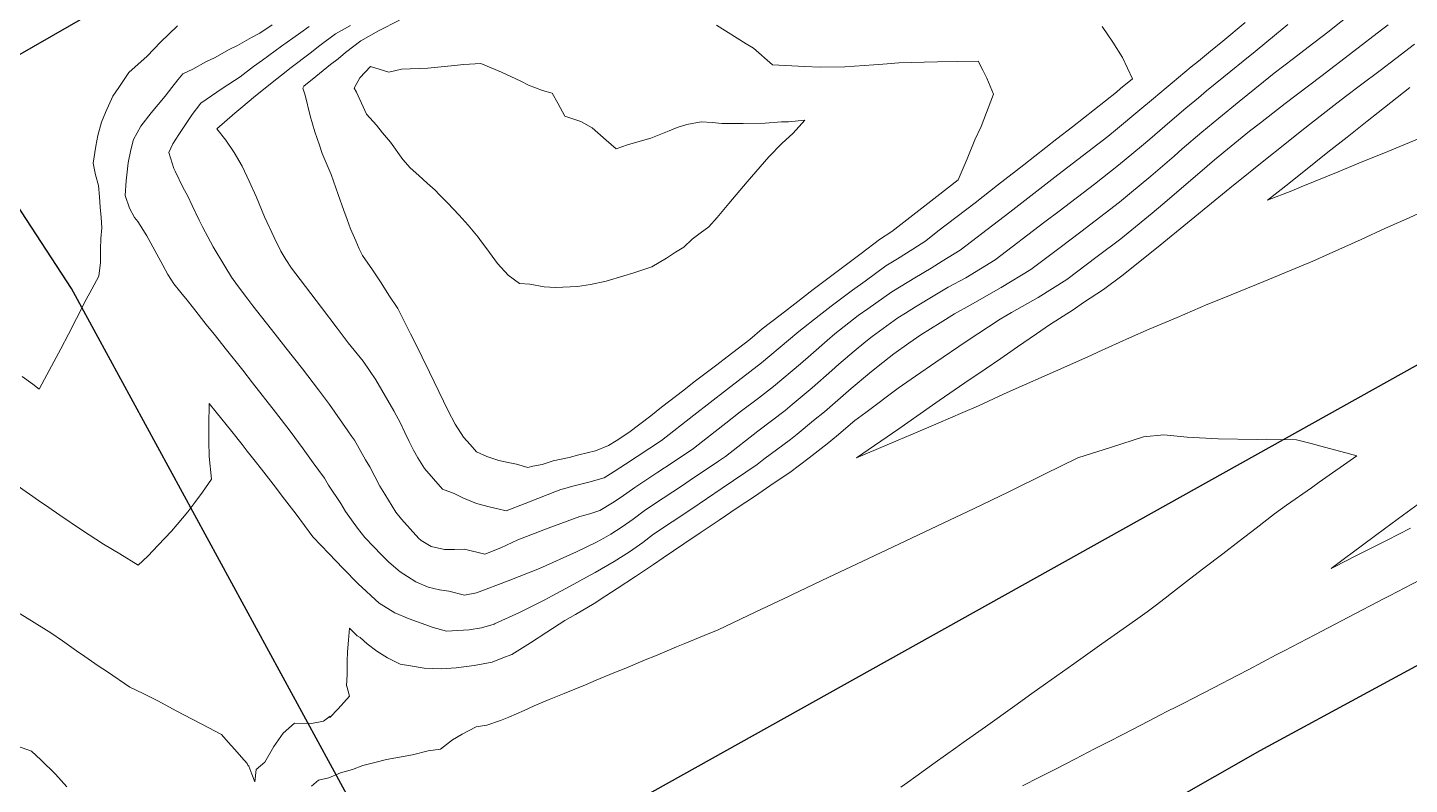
# Model space of a CAD drawing. Header units: inches. Extents: x 11351264 to 11356330, y 6702313 to 6706468.
# Drawn here: x 11354518.1 to 11354862.1, y 6704953.1 to 6705141.4 of the extents above; entities that cross this region are included whole.
import ezdxf

# ---------------------------------------------------------------- set-up
doc = ezdxf.new("R2010")
doc.units = ezdxf.units.IN
doc.header["$MEASUREMENT"] = 0
doc.layers.add('Shumate_Contours_clip1', color=7, linetype='Continuous', lineweight=0)
doc.layers.add('Shumate_Streets_clip1', color=7, linetype='Continuous')

msp = doc.modelspace()

# ---------------------------------------------------------------- linework, layer by layer
at = {"layer": 'Shumate_Contours_clip1'}
for points, elevation in [([(11354848.29, 6705145.42), (11354841.8, 6705140.34), (11354836.95, 6705136.6), (11354833.29, 6705133.78), (11354828.49, 6705130.08), (11354825.83, 6705127.93), (11354819.74, 6705123.06), (11354814.66, 6705118.93), (11354810.45, 6705115.39), (11354805.58, 6705111.23), (11354803.54, 6705109.48), (11354797.79, 6705104.49), (11354792.42, 6705100.03), (11354789.99, 6705098.02), (11354780.33, 6705090.61), (11354775.16, 6705086.72), (11354767.92, 6705081.21), (11354760.52, 6705076.76), (11354752.8, 6705072.39), (11354748.87, 6705070.17), (11354745.34, 6705067.96), (11354740.51, 6705064.94), (11354737.55, 6705062.93), (11354733.79, 6705060.25), (11354729.87, 6705057.21), (11354727.74, 6705055.45), (11354723.14, 6705051.57), (11354716.48, 6705045.8), (11354713.8, 6705043.63), (11354709.71, 6705040.24), (11354708.03, 6705038.95), (11354701.44, 6705033.99), (11354699.78, 6705032.7), (11354691.02, 6705026.77), (11354683.21, 6705021.49), (11354673.97, 6705015.31), (11354671.24, 6705013.28), (11354668, 6705010.93), (11354664.14, 6705008.53), (11354659.44, 6705005.8), (11354657.22, 6705004.62), (11354653.15, 6705002.39), (11354648.7, 6705000), (11354646.86, 6704999.01), (11354640.57, 6704995.81), (11354634.35, 6704993.01), (11354634.29, 6704992.98), (11354631.07, 6704992.03), (11354628.07, 6704991.57), (11354625.21, 6704991.38), (11354622.38, 6704991.24), (11354619.08, 6704992.1), (11354613.11, 6704994.23), (11354609.57, 6704995.8), (11354605.6, 6704998.21), (11354603.64, 6705000), (11354602.36, 6705001.16), (11354600.4, 6705003.01), (11354596.66, 6705006.82), (11354593.13, 6705010.52), (11354591.21, 6705012.55), (11354589.15, 6705014.71), (11354584.94, 6705020.33), (11354582.08, 6705024.08), (11354579.21, 6705027.83), (11354576.33, 6705031.56), (11354574.78, 6705033.5), (11354572.74, 6705036.05), (11354571.48, 6705037.68), (11354568.91, 6705040.88), (11354565.04, 6705045.72), (11354563.33, 6705047.85), (11354563.21, 6705042.36), (11354563.24, 6705038.51), (11354563.34, 6705034.65), (11354563.86, 6705029.03), (11354561.66, 6705025.8), (11354559.7, 6705023.23), (11354557.96, 6705020.94), (11354555.32, 6705017.77), (11354553.92, 6705016.09), (11354550.58, 6705012.59), (11354548.01, 6705009.91), (11354545.65, 6705007.59), (11354541.02, 6705010.42), (11354536.99, 6705012.86), (11354531.52, 6705016.43), (11354526.12, 6705020.06), (11354523.35, 6705021.97), (11354520.79, 6705023.74), (11354515.53, 6705027.49)], 1422), ([(11354856.83, 6705142.15), (11354855.23, 6705140.9), (11354848.33, 6705135.57), (11354840.05, 6705129.31), (11354831.18, 6705122.53), (11354825.05, 6705117.76), (11354822.35, 6705115.63), (11354817.74, 6705111.91), (11354813.65, 6705108.52), (11354811.83, 6705106.98), (11354805.86, 6705101.86), (11354800.78, 6705097.51), (11354798.06, 6705095.22), (11354792.13, 6705090.39), (11354790.26, 6705088.85), (11354784.43, 6705084.45), (11354776.89, 6705078.75), (11354769.72, 6705074.23), (11354763.1, 6705070.5), (11354760.26, 6705068.89), (11354751.75, 6705063.3), (11354744.25, 6705058.15), (11354739.14, 6705054.66), (11354734.82, 6705051.67), (11354726.83, 6705045.63), (11354724.08, 6705043.62), (11354719.51, 6705039.74), (11354717.18, 6705037.84), (11354712.68, 6705034.31), (11354707.86, 6705030.69), (11354704, 6705028.09), (11354699.09, 6705024.76), (11354694.78, 6705021.87), (11354690.3, 6705018.84), (11354685.55, 6705015.65), (11354681.48, 6705012.92), (11354676.32, 6705009.46), (11354673.97, 6705007.76), (11354669.45, 6705004.78), (11354664.89, 6705001.82), (11354662.09, 6705000), (11354659.16, 6704998.1), (11354654.55, 6704995.38), (11354651.88, 6704993.83), (11354647.4, 6704990.95), (11354643.3, 6704988.33), (11354638.63, 6704985.39), (11354636.46, 6704984.53), (11354633.76, 6704983.45), (11354629.26, 6704982.63), (11354624.79, 6704982.06), (11354621.12, 6704981.85), (11354616.87, 6704981.96), (11354613.44, 6704982.55), (11354610.83, 6704982.98), (11354607.7, 6704984.54), (11354605.02, 6704986.26), (11354602.63, 6704988.07), (11354600.9, 6704989.61), (11354600.14, 6704990.08), (11354598.28, 6704991.95), (11354598.02, 6704988.95), (11354597.73, 6704986.03), (11354597.63, 6704983.77), (11354597.65, 6704980.42), (11354597.48, 6704977.56), (11354597.61, 6704977.5), (11354598.28, 6704975.01), (11354596.84, 6704973.44), (11354595.4, 6704971.87), (11354593.35, 6704969.75), (11354593.44, 6704970.07), (11354591.8, 6704968.78), (11354588.79, 6704968.2), (11354584.52, 6704968.27), (11354581.7, 6704965.79), (11354579.37, 6704962.53), (11354577.16, 6704958.59), (11354575.03, 6704956.76), (11354574.7, 6704953.66), (11354573.91, 6704955.63), (11354573.14, 6704957.6), (11354572.97, 6704957.84), (11354572.77, 6704958.22), (11354571.33, 6704959.87), (11354569.69, 6704961.73), (11354568.06, 6704963.59), (11354566.39, 6704965.44), (11354564.59, 6704966.38), (11354561.6, 6704967.96), (11354558.88, 6704969.4), (11354555.22, 6704971.31), (11354550.52, 6704973.88), (11354546.83, 6704975.65), (11354543.52, 6704977.27), (11354537.95, 6704981.06), (11354535.67, 6704982.61), (11354532.36, 6704984.92), (11354530.3, 6704986.34), (11354526.77, 6704988.8), (11354523.88, 6704990.81), (11354516.23, 6704995.48)], 1420), ([(11354555.39, 6705141.88), (11354551.2, 6705137.84), (11354547.83, 6705134.36), (11354543.32, 6705130.24), (11354540.79, 6705126.53), (11354539.33, 6705124.35), (11354537.51, 6705120.32), (11354536.5, 6705117.93), (11354535.6, 6705114.56), (11354535.11, 6705111.91), (11354534.45, 6705107.71), (11354535, 6705104.82), (11354535.72, 6705102.12), (11354535.97, 6705099.35), (11354536.17, 6705096.73), (11354536.43, 6705094.15), (11354536.58, 6705091.63), (11354536.36, 6705088.92), (11354536.23, 6705086.27), (11354536.27, 6705083), (11354535.79, 6705079.6), (11354534.07, 6705076.35), (11354532.69, 6705073.75), (11354530.31, 6705069.06), (11354528.27, 6705065.17), (11354526.34, 6705061.51), (11354524.65, 6705058.28), (11354522.31, 6705053.94), (11354520.97, 6705051.47), (11354519.36, 6705052.72), (11354516.77, 6705054.63)], 1424), ([(11354831.89, 6705142.19), (11354829.08, 6705139.9), (11354823.78, 6705135.54), (11354820.72, 6705133.06), (11354817.7, 6705130.6), (11354815.98, 6705129.19), (11354811.62, 6705125.68), (11354809.6, 6705124), (11354806.47, 6705121.39), (11354802.52, 6705118), (11354797.52, 6705113.69), (11354795.4, 6705111.93), (11354789.72, 6705107.17), (11354783.7, 6705102.49), (11354774.9, 6705095.76), (11354771.41, 6705093.06), (11354759.02, 6705083.65), (11354751.71, 6705079.18), (11354747.33, 6705076.8), (11354744, 6705074.81), (11354739.16, 6705071.92), (11354736.64, 6705070.35), (11354734.8, 6705069.2), (11354728.4, 6705064.56), (11354726.81, 6705063.33), (11354723.87, 6705060.89), (11354720.1, 6705057.66), (11354718.31, 6705056.1), (11354713.48, 6705051.79), (11354708.49, 6705047.61), (11354706.75, 6705046.17), (11354699.95, 6705040.97), (11354691.82, 6705034.69), (11354690.1, 6705033.52), (11354683.04, 6705028.76), (11354680.88, 6705027.3), (11354674.17, 6705022.86), (11354671.62, 6705021.15), (11354668.89, 6705019.12), (11354666.15, 6705017.14), (11354663.32, 6705015.34), (11354661.55, 6705014.35), (11354659.73, 6705013.35), (11354654.8, 6705010.91), (11354645.52, 6705006.8), (11354637.72, 6705003.72), (11354629.85, 6705000.74), (11354626.85, 6705000.2), (11354622.96, 6705001.17), (11354620.62, 6705001.45), (11354617.87, 6705002.12), (11354614.74, 6705003.5), (11354612.69, 6705004.82), (11354610.82, 6705005.98), (11354608.07, 6705008.41), (11354606.16, 6705010.32), (11354604.27, 6705012.18), (11354602.06, 6705014.51), (11354600.27, 6705016.8), (11354597.22, 6705021.02), (11354596.07, 6705022.95), (11354593.05, 6705027.53), (11354592, 6705029.25), (11354589.21, 6705033.1), (11354586.67, 6705036.61), (11354583.43, 6705040.95), (11354579.78, 6705045.73), (11354574.12, 6705053.06), (11354571.67, 6705056.17), (11354567.28, 6705061.69), (11354565.76, 6705063.58), (11354564.52, 6705065.17), (11354562.59, 6705067.57), (11354559.44, 6705071.58), (11354557.84, 6705073.57), (11354556.26, 6705075.54), (11354554.53, 6705077.69), (11354553.03, 6705080), (11354551.74, 6705082.33), (11354549.81, 6705085.95), (11354548.77, 6705087.76), (11354547.81, 6705089.6), (11354545.52, 6705093.15), (11354544.67, 6705094.2), (11354543.47, 6705096.49), (11354542.38, 6705099.68), (11354542.67, 6705103.31), (11354543.11, 6705107.78), (11354543.82, 6705111.03), (11354544.47, 6705113.63), (11354546.32, 6705116.9), (11354548.88, 6705120.24), (11354552.38, 6705124.36), (11354554.03, 6705126.58), (11354555.52, 6705128.47), (11354556.75, 6705129.91), (11354559.24, 6705131.09), (11354562.45, 6705132.92), (11354564.78, 6705134.04), (11354568.14, 6705135.94), (11354570.34, 6705137.02), (11354573.81, 6705138.99), (11354575.91, 6705140.04), (11354579.01, 6705142.13)], 1424), ([(11354821.22, 6705142.7), (11354815.68, 6705138.11), (11354812.58, 6705135.55), (11354809.61, 6705133.12), (11354807.83, 6705131.65), (11354803.1, 6705127.74), (11354801.55, 6705126.44), (11354798.42, 6705123.82), (11354794.56, 6705120.57), (11354789.45, 6705116.3), (11354787.02, 6705114.38), (11354774.63, 6705104.78), (11354762.62, 6705095.47), (11354759.81, 6705093.34), (11354750.33, 6705086.04), (11354745.81, 6705083.31), (11354743.08, 6705081.55), (11354739.04, 6705079.15), (11354735.62, 6705077.11), (11354733.28, 6705075.71), (11354727.27, 6705071.46), (11354724.93, 6705069.76), (11354719.05, 6705065.21), (11354717.14, 6705063.57), (11354713.07, 6705060.01), (11354710.5, 6705057.74), (11354703.79, 6705052.08), (11354700.11, 6705049.24), (11354695.55, 6705045.76), (11354691.96, 6705042.96), (11354687.35, 6705039.38), (11354683.87, 6705036.67), (11354678.55, 6705033.09), (11354674.99, 6705030.77), (11354669.28, 6705026.98), (11354665.86, 6705024.53), (11354663.75, 6705023.11), (11354660.6, 6705021.27), (11354658.11, 6705020.41), (11354655.62, 6705019.77), (11354647.67, 6705016.88), (11354640.17, 6705013.94), (11354635.9, 6705011.98), (11354631.91, 6705010.36), (11354626.87, 6705011.62), (11354624.39, 6705011.55), (11354621.9, 6705011.49), (11354618.61, 6705012.27), (11354616.5, 6705013.49), (11354616.06, 6705013.78), (11354615.89, 6705013.93), (11354615.5, 6705014.3), (11354611.15, 6705019.11), (11354609.81, 6705020.83), (11354607, 6705025.32), (11354605.8, 6705027.33), (11354603.31, 6705032.1), (11354602.26, 6705033.83), (11354599.48, 6705038.72), (11354598.75, 6705039.77), (11354597.85, 6705041.04), (11354593.27, 6705047.6), (11354590.53, 6705051.27), (11354586.54, 6705056.48), (11354582.38, 6705061.72), (11354579.71, 6705065.12), (11354574.2, 6705072.17), (11354572.92, 6705073.88), (11354570.37, 6705077.27), (11354568.84, 6705079.31), (11354567.17, 6705082.04), (11354564.3, 6705086.9), (11354562.96, 6705089.4), (11354561.7, 6705091.69), (11354560.79, 6705093.51), (11354559.08, 6705097.19), (11354557.96, 6705099.46), (11354556.77, 6705101.72), (11354554.8, 6705105.69), (11354554.51, 6705106.35), (11354553.28, 6705110.32), (11354554.22, 6705112.49), (11354555.78, 6705114.86), (11354557.93, 6705118.08), (11354559.05, 6705119.8), (11354561.2, 6705122.63), (11354566.52, 6705126.25), (11354571.01, 6705129.18), (11354574.38, 6705131.76), (11354576.55, 6705133.36), (11354581.35, 6705136.81), (11354584.12, 6705138.85), (11354586.16, 6705140.24), (11354588.16, 6705141.72)], 1426), ([(11354785.66, 6705141.75), (11354788.29, 6705137.86), (11354790.7, 6705133.99), (11354793.17, 6705128.7), (11354790.25, 6705126.28), (11354789.18, 6705125.38), (11354778.28, 6705116.78), (11354774.36, 6705113.75), (11354766.17, 6705107.3), (11354759.55, 6705102.2), (11354753.99, 6705097.84), (11354744.73, 6705090.74), (11354741.73, 6705088.4), (11354738.48, 6705086.29), (11354734.7, 6705083.85), (11354731.79, 6705082.11), (11354726.61, 6705078.32), (11354723.46, 6705076.08), (11354718.15, 6705072.09), (11354715.19, 6705069.8), (11354710.09, 6705065.83), (11354707.57, 6705063.61), (11354700.84, 6705057.98), (11354692.09, 6705051.24), (11354684, 6705044.95), (11354675.92, 6705038.65), (11354666.95, 6705032.81), (11354664.16, 6705030.92), (11354661.68, 6705029.36), (11354657.84, 6705028.3), (11354653.53, 6705027.2), (11354651.86, 6705026.75), (11354650.88, 6705026.49), (11354649.77, 6705026.04), (11354645.15, 6705024.2), (11354642.01, 6705022.95), (11354637.27, 6705021.16), (11354635.16, 6705021.65), (11354633.02, 6705022.13), (11354629.84, 6705023.01), (11354626.46, 6705024.36), (11354624.31, 6705025.48), (11354621.39, 6705026.53), (11354616.94, 6705031.72), (11354615.29, 6705034.38), (11354614.15, 6705036.28), (11354613.09, 6705038.39), (11354612.01, 6705040.62), (11354610.93, 6705042.96), (11354609.26, 6705046.09), (11354604.84, 6705053.78), (11354601.62, 6705058.4), (11354597.95, 6705062.94), (11354595.14, 6705066.65), (11354591.23, 6705071.8), (11354585.99, 6705078.73), (11354583.79, 6705081.54), (11354582.37, 6705083.75), (11354581.15, 6705085.81), (11354579.45, 6705089.18), (11354577.06, 6705094.31), (11354574.97, 6705099.44), (11354573.28, 6705103.26), (11354571.51, 6705106.98), (11354569.56, 6705110.36), (11354567.44, 6705113.45), (11354565.25, 6705116.24), (11354569.72, 6705120.15), (11354571.72, 6705121.79), (11354574.33, 6705124.03), (11354578.99, 6705127.8), (11354581.34, 6705129.65), (11354583.7, 6705131.48), (11354588.43, 6705135.11), (11354590.85, 6705136.99), (11354594.74, 6705139.9), (11354598.49, 6705141.99)], 1428), ([(11354689.64, 6705142.04), (11354697.04, 6705137.44), (11354698.8, 6705136.34), (11354703.59, 6705132.22), (11354711.5, 6705131.79), (11354715.43, 6705131.64), (11354721.55, 6705131.65), (11354728.8, 6705132.18), (11354732.15, 6705132.41), (11354735.02, 6705132.68), (11354741.35, 6705132.81), (11354744.66, 6705132.89), (11354754.81, 6705133.1), (11354755.93, 6705130.87), (11354756.93, 6705128.89), (11354758.61, 6705124.88), (11354755.54, 6705116.83), (11354753.96, 6705113.48), (11354752.06, 6705108.77), (11354749.79, 6705103.59), (11354744.47, 6705099.44), (11354733.29, 6705090.72), (11354730.24, 6705088.73), (11354725.65, 6705085.2), (11354721.96, 6705082.5), (11354717.35, 6705078.96), (11354713.7, 6705076.22), (11354709.13, 6705072.71), (11354705.45, 6705069.85), (11354701.03, 6705066.45), (11354697.91, 6705063.84), (11354692.26, 6705059.5), (11354689.67, 6705057.51), (11354684.1, 6705053.23), (11354681.45, 6705051.16), (11354675.96, 6705046.95), (11354673.23, 6705044.82), (11354667.83, 6705040.67), (11354664.63, 6705038.58), (11354662.75, 6705037.38), (11354659.52, 6705036.11), (11354655.38, 6705035.09), (11354652.95, 6705034.4), (11354648.98, 6705033.57), (11354646.25, 6705032.72), (11354643.93, 6705032.31), (11354642.64, 6705031.96), (11354639.81, 6705032.76), (11354637.72, 6705033.2), (11354635.46, 6705033.71), (11354632.47, 6705034.65), (11354629.89, 6705035.88), (11354628.25, 6705037.69), (11354626.66, 6705039.46), (11354624.55, 6705042.76), (11354622.85, 6705046.08), (11354618.13, 6705055.64), (11354614.47, 6705063.15), (11354613.39, 6705065.18), (11354610.27, 6705071.56), (11354608.07, 6705074.85), (11354606.15, 6705077.91), (11354603.93, 6705081.17), (11354601.5, 6705084.74), (11354600.63, 6705086.39), (11354599.82, 6705088.4), (11354598.48, 6705091.36), (11354597.62, 6705093.69), (11354596.8, 6705095.88), (11354595.42, 6705099.91), (11354593.71, 6705104.84), (11354591.47, 6705110.14), (11354590.8, 6705112.19), (11354589.57, 6705115.54), (11354588.49, 6705119.5), (11354587.24, 6705124.63), (11354586.6, 6705126.39), (11354586.91, 6705126.87), (11354589.85, 6705129.3), (11354593.54, 6705132.26), (11354595.38, 6705133.68), (11354597.28, 6705135.22), (11354601.08, 6705138.15), (11354605.5, 6705140.63), (11354610.72, 6705143.27)], 1430), ([(11354863.43, 6705137.32), (11354858.74, 6705133.72), (11354854.9, 6705130.77), (11354849.98, 6705127.09), (11354846.27, 6705124.3), (11354843.3, 6705122.06), (11354835.4, 6705115.87), (11354829.89, 6705111.45), (11354827.15, 6705109.25), (11354817.44, 6705101.46), (11354812.85, 6705097.76), (11354807.8, 6705093.59), (11354799.16, 6705086.54), (11354790.53, 6705079.65), (11354786.01, 6705076.24), (11354781.03, 6705073.03), (11354778.4, 6705071.23), (11354772.55, 6705067.45), (11354769.32, 6705065.23), (11354764.55, 6705061.96), (11354760.41, 6705059.11), (11354756.49, 6705056.46), (11354751.48, 6705053), (11354745.09, 6705048.59), (11354742.59, 6705046.87), (11354734.98, 6705041.61), (11354724.52, 6705034.37), (11354734.87, 6705038.74), (11354738.02, 6705040.11), (11354744.85, 6705043.01), (11354750.92, 6705045.66), (11354754.82, 6705047.33), (11354761.1, 6705050.2), (11354763.51, 6705051.24), (11354773.99, 6705055.9), (11354782.8, 6705059.85), (11354784.72, 6705060.73), (11354792.44, 6705064.2), (11354797.36, 6705066.35), (11354804.29, 6705069.3), (11354811.94, 6705072.62), (11354815.9, 6705074.16), (11354825.89, 6705078.22), (11354838.14, 6705083.31), (11354842.2, 6705085.17), (11354850.12, 6705088.68), (11354856.21, 6705091.49), (11354862.08, 6705094.1), (11354870.11, 6705097.82)], 1418), ([(11354862.29, 6705126.54), (11354854.35, 6705120.33), (11354851.6, 6705118.15), (11354846.61, 6705114.17), (11354841.86, 6705110.4), (11354838.84, 6705108), (11354832.11, 6705102.67), (11354826.85, 6705098.5), (11354832.88, 6705100.85), (11354835.23, 6705101.85), (11354844.42, 6705105.53), (11354850.57, 6705108.09), (11354855.79, 6705110.19), (11354867.13, 6705114.94)], 1416), ([(11354588.77, 6704952.58), (11354590.54, 6704954.08), (11354593.07, 6704954.7), (11354596.04, 6704955.92), (11354598.99, 6704956.8), (11354601.54, 6704957.75), (11354604.53, 6704958.47), (11354607.46, 6704959.26), (11354613.97, 6704960.45), (11354617.79, 6704961.4), (11354620.94, 6704961.83), (11354623.85, 6704964.16), (11354626.32, 6704965.57), (11354629.8, 6704967.38), (11354632.44, 6704967.84), (11354635.85, 6704969), (11354637.94, 6704969.83), (11354641.74, 6704971.44), (11354644.21, 6704972.64), (11354647.94, 6704974.15), (11354651.67, 6704975.68), (11354657.01, 6704977.88), (11354659.69, 6704978.97), (11354664.06, 6704980.79), (11354667.05, 6704982.01), (11354671.89, 6704984.03), (11354674.41, 6704985.06), (11354679.7, 6704987.27), (11354681.77, 6704988.12), (11354687.51, 6704990.51), (11354688.66, 6704990.99), (11354690.02, 6704991.55), (11354699.21, 6704995.9), (11354707.86, 6705000), (11354708.4, 6705000.26), (11354717.59, 6705004.61), (11354725.92, 6705008.57), (11354735.19, 6705012.97), (11354744.46, 6705017.37), (11354753.74, 6705021.77), (11354762.44, 6705025.91), (11354763.05, 6705026.18), (11354771.3, 6705030.28), (11354779.55, 6705034.38), (11354787.73, 6705036.91), (11354795.9, 6705039.57), (11354800.99, 6705040.08), (11354806.82, 6705039.51), (11354814.5, 6705039.08), (11354824.28, 6705038.95), (11354826.46, 6705038.97), (11354834.04, 6705038.8), (11354837.72, 6705037.94), (11354841.01, 6705036.99), (11354846.31, 6705035.6), (11354849.05, 6705034.88), (11354839.69, 6705028.3), (11354837.73, 6705026.92), (11354831.58, 6705022.6), (11354828.57, 6705020.37), (11354823.98, 6705016.84), (11354819.77, 6705013.61), (11354815.7, 6705010.48), (11354810.97, 6705006.86), (11354807.42, 6705004.12), (11354802.17, 6705000.1), (11354802.04, 6705000), (11354799.14, 6704997.77), (11354796.81, 6704996.04), (11354793.96, 6704993.94), (11354785.57, 6704988.02), (11354778.57, 6704983.07), (11354771.57, 6704978.12), (11354768.15, 6704975.67), (11354763.9, 6704972.62), (11354756.56, 6704967.4), (11354751.03, 6704963.47), (11354749.22, 6704962.17), (11354744.09, 6704958.52), (11354739.25, 6704955.02), (11354737.21, 6704953.56), (11354735.52, 6704952.35)], 1420), ([(11354864.33, 6705022.78), (11354860.71, 6705020.13), (11354855.97, 6705016.64), (11354853.73, 6705014.99), (11354847.6, 6705010.46), (11354846.64, 6705009.77), (11354842.65, 6705006.81), (11354847.05, 6705009.03), (11354847.83, 6705009.43), (11354854.8, 6705012.96), (11354856.59, 6705013.88), (11354862.43, 6705016.84)], 1418), ([(11354765.84, 6704952.73), (11354770.03, 6704954.86), (11354773.99, 6704956.88), (11354779.01, 6704959.46), (11354783.77, 6704961.91), (11354787.03, 6704963.57), (11354790.97, 6704965.59), (11354797.16, 6704968.79), (11354800.04, 6704970.27), (11354801.95, 6704971.26), (11354804.19, 6704972.4), (11354806.12, 6704973.39), (11354808.07, 6704974.38), (11354813.4, 6704977.11), (11354819.41, 6704980.25), (11354822.18, 6704981.69), (11354829.01, 6704985.27), (11354830.95, 6704986.28), (11354838.6, 6704990.29), (11354847, 6704994.65), (11354855.9, 6704999.33), (11354857.18, 6705000), (11354864.8, 6705004.01)], 1420), ([(11354527.88, 6704952.48), (11354525.07, 6704955.6), (11354521.42, 6704959.14), (11354519.06, 6704961.3), (11354514.2, 6704963.09)], 1418)]:
    msp.add_lwpolyline(points, dxfattribs=dict(at, elevation=elevation))
at = {"layer": 'Shumate_Contours_clip1', "elevation": 1432}
msp.add_lwpolyline([(11354599.41, 6705126.39), (11354600.82, 6705128.94), (11354603.51, 6705131.74), (11354608.04, 6705130.34), (11354611.16, 6705131.14), (11354617.71, 6705131.31), (11354622.73, 6705131.86), (11354626.72, 6705132.24), (11354630.95, 6705132.5), (11354636.11, 6705130.37), (11354640.94, 6705128.11), (11354642.82, 6705127.1), (11354646.28, 6705125.78), (11354648.74, 6705125.09), (11354650.11, 6705122.66), (11354651.87, 6705119.4), (11354655.83, 6705118.09), (11354658.64, 6705116.52), (11354662.18, 6705113.46), (11354664.63, 6705111.29), (11354667.42, 6705112.27), (11354669.42, 6705112.84), (11354673.23, 6705113.96), (11354677.87, 6705115.76), (11354679.84, 6705116.57), (11354682.2, 6705117.36), (11354685.83, 6705117.99), (11354688.58, 6705117.81), (11354690.92, 6705117.59), (11354694.15, 6705117.6), (11354696.26, 6705117.55), (11354701.74, 6705117.68), (11354705.81, 6705118), (11354707.55, 6705118), (11354711.64, 6705118.44), (11354708.74, 6705115.17), (11354705.86, 6705112.56), (11354702.64, 6705109.27), (11354697.26, 6705103.03), (11354692.68, 6705097.64), (11354689.76, 6705094.19), (11354687.7, 6705091.84), (11354685.57, 6705090.24), (11354683.54, 6705088.76), (11354681.45, 6705086.82), (11354679.43, 6705085.56), (11354677.14, 6705084.06), (11354673.5, 6705081.86), (11354668.81, 6705080.32), (11354666.52, 6705079.66), (11354662.15, 6705078.36), (11354658.26, 6705077.48), (11354655.02, 6705076.96), (11354649.5, 6705076.72), (11354646.7, 6705076.9), (11354643.13, 6705077.6), (11354640.61, 6705077.77), (11354637.71, 6705079.79), (11354635.12, 6705082.7), (11354633.07, 6705085.47), (11354630.67, 6705088.73), (11354630.32, 6705089.26), (11354627.76, 6705092.29), (11354625.52, 6705094.79), (11354622.67, 6705097.81), (11354620.36, 6705100.18), (11354619.8, 6705100.74), (11354619.75, 6705100.8), (11354619.59, 6705100.97), (11354617.62, 6705102.72), (11354615.47, 6705104.63), (11354613.32, 6705106.53), (11354611.51, 6705108.6), (11354608.44, 6705112.97), (11354606.43, 6705115.28), (11354604.98, 6705117.16), (11354602.46, 6705119.86), (11354599.97, 6705125.39)], close=True, dxfattribs=at)
at = {"layer": 'Shumate_Streets_clip1', "color": 4}
for points in [[(11354498, 6705124), (11354506, 6705129), (11354533, 6705144.5), (11354660, 6705210.5), (11354808, 6705268), (11354951, 6705331.5), (11354995, 6705351), (11355351, 6705497), (11355633, 6705615.5)], [(11354615, 6704918.5), (11354529, 6705076.5), (11354498, 6705124)]]:
    msp.add_lwpolyline(points, dxfattribs=at)
at = {"layer": 'Shumate_Streets_clip1', "color": 2}
for points in [[(11354615, 6704918.5), (11354908, 6705082), (11355277, 6705292), (11355327, 6705320), (11355330.13, 6705321.76)], [(11354654, 6704864), (11354661, 6704868), (11354825, 6704961.5), (11354969, 6705039.5), (11355135, 6705135.5), (11355136.44, 6705136.33)]]:
    msp.add_lwpolyline(points, dxfattribs=at)

doc.saveas('drawing.dxf')
